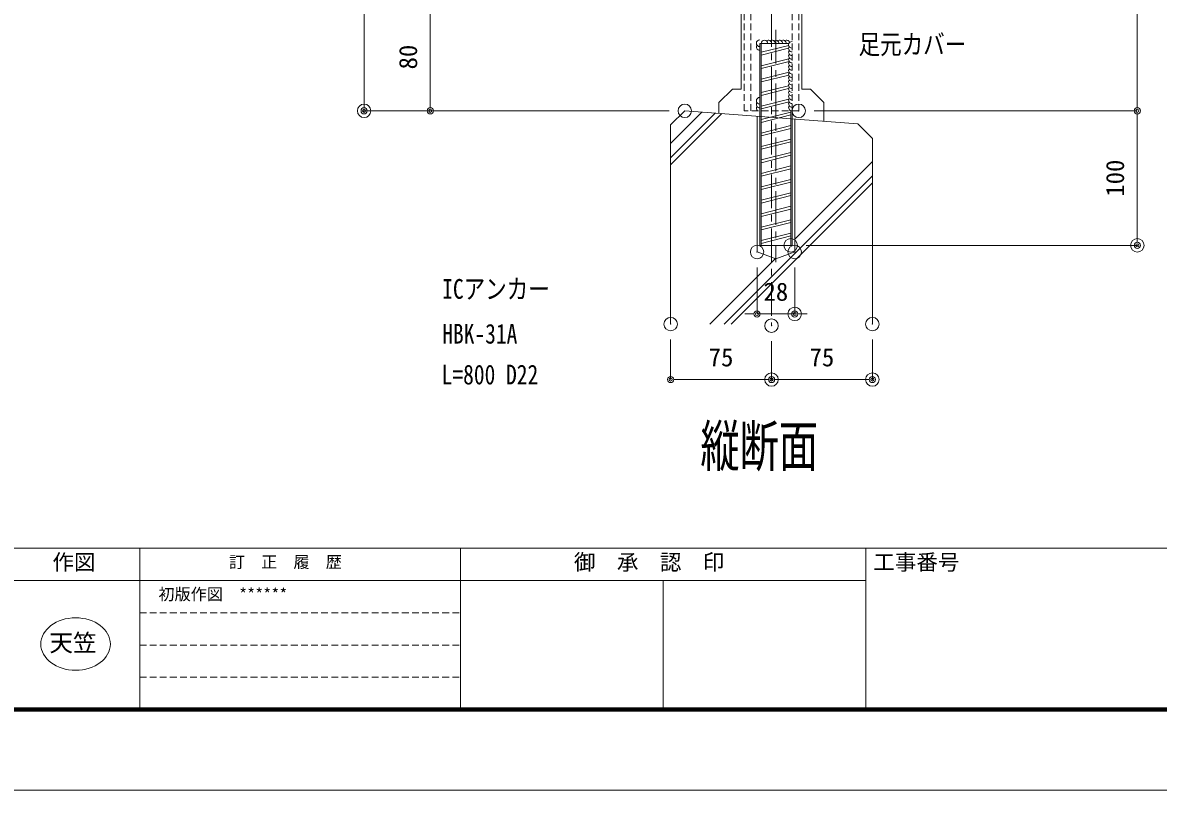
# Model space of a CAD drawing. Units: millimetres, scale not verified. Extents: x -3580 to 3580, y -1188 to 1188.
# Drawn here: x -2311 to -1466, y -1188 to -617 of the extents above; entities that cross this region are included whole.
import ezdxf
from ezdxf.enums import TextEntityAlignment as Align

# ---------------------------------------------------------------- set-up
doc = ezdxf.new("R2010")
doc.units = ezdxf.units.MM
doc.header["$LTSCALE"] = 20
doc.header["$PDMODE"] = 32
doc.header["$PDSIZE"] = 10
doc.linetypes.add('USER1', pattern=[2, 1.25, -0.25, 0.25, -0.25])
doc.linetypes.add('USER3', pattern=[0.375, 0.25, -0.125])
for name, color, linetype, lineweight in [('0-0_0', 7, 'Continuous', 18), ('0-1_DEFPOINTS', 7, 'Continuous', 18), ('0-3_アンカー', 4, 'Continuous', 18), ('0-4_WAKU', 7, 'Continuous', 18), ('0-7_2躯体線', 4, 'Continuous', 18), ('0-8_3中心線', 2, 'USER1', 18), ('0-A_1手摺寸法', 7, 'Continuous', 18)]:
    doc.layers.add(name, color=color, linetype=linetype, lineweight=lineweight)
doc.layers.add('0-2_MOJI', color=7, linetype='Continuous')
doc.styles.add('ＭＳ ゴシック', font='')
doc.styles.get('ＭＳ ゴシック').set_extended_font_data('MS Gothic')

# ---------------------------------------------------------------- blocks, each defined once
blk = doc.blocks.new('_ORIGIN2')
at = {"layer": '0-0_0'}
blk.add_line((-0.5, 0), (-1, 0), dxfattribs=at)
for radius in [0.5, 0.25]:
    blk.add_circle((0, 0), radius, dxfattribs=at)
blk = doc.blocks.new('D13')
at = {"layer": '0-1_DEFPOINTS'}
for p in [(31.83, -178.95), (267.04, -178.95), (221.04, -258.95)]:
    blk.add_point(p, dxfattribs=at)
at = {"layer": '0-A_1手摺寸法'}
for p, q in [((255.54, -178.95), (31.83, -178.95)), ((31.83, -254.35), (31.83, -183.55)), ((209.54, -258.95), (31.83, -258.95))]:
    blk.add_line(p, q, dxfattribs=at)
at = {"layer": '0-A_1手摺寸法', "xscale": 4.6, "yscale": 4.6}
for p, rotation in [((31.83, -178.95), 90), ((31.83, -258.95), 270)]:
    blk.add_blockref('_ORIGIN2', p, dxfattribs=dict(at, rotation=rotation))
at = {"layer": '0-A_1手摺寸法', "style": 'ＭＳ ゴシック'}
blk.add_text('80', height=13.49, rotation=90, dxfattribs=at).set_placement((26.08, -228.15), align=Align.BOTTOM_LEFT)
blk = doc.blocks.new('D38')
at = {"layer": '0-1_DEFPOINTS'}
for p in [(255.54, 841.05), (-17.4, -258.95), (221.04, -258.95)]:
    blk.add_point(p, dxfattribs=at)
at = {"layer": '0-A_1手摺寸法'}
for p, q in [((244.04, 841.05), (-17.4, 841.05)), ((-17.4, 836.45), (-17.4, -254.35)), ((209.54, -258.95), (-17.4, -258.95))]:
    blk.add_line(p, q, dxfattribs=at)
at = {"layer": '0-A_1手摺寸法', "xscale": 4.6, "yscale": 4.6}
for p, rotation in [((-17.4, 841.05), 90), ((-17.4, -258.95), 270)]:
    blk.add_blockref('_ORIGIN2', p, dxfattribs=dict(at, rotation=rotation))
at = {"layer": '0-A_1手摺寸法', "style": 'ＭＳ ゴシック'}
blk.add_text('1100', height=13.49, rotation=90, dxfattribs=at).set_placement((-23.15, 272.65), align=Align.BOTTOM_LEFT)
blk = doc.blocks.new('D56')
at = {"layer": '0-1_DEFPOINTS'}
for p in [(210.54, -417.49), (285.54, -418.68), (285.54, -458.7)]:
    blk.add_point(p, dxfattribs=at)
at = {"layer": '0-A_1手摺寸法'}
for p, q in [((210.54, -428.99), (210.54, -458.7)), ((285.54, -430.18), (285.54, -458.7)), ((215.14, -458.7), (280.94, -458.7))]:
    blk.add_line(p, q, dxfattribs=at)
at = {"layer": '0-A_1手摺寸法', "xscale": 4.6, "yscale": 4.6, "rotation": 180}
blk.add_blockref('_ORIGIN2', (210.54, -458.7), dxfattribs=at)
at = {"layer": '0-A_1手摺寸法', "xscale": 4.6, "yscale": 4.6}
blk.add_blockref('_ORIGIN2', (285.54, -458.7), dxfattribs=at)
at = {"layer": '0-A_1手摺寸法', "style": 'ＭＳ ゴシック'}
blk.add_text('75', height=13.49, dxfattribs=at).set_placement((238.84, -452.95), align=Align.BOTTOM_LEFT)
blk = doc.blocks.new('D57')
at = {"layer": '0-1_DEFPOINTS'}
for p in [(285.54, -418.68), (360.54, -417.49), (360.54, -458.7)]:
    blk.add_point(p, dxfattribs=at)
at = {"layer": '0-A_1手摺寸法'}
for p, q in [((285.54, -430.18), (285.54, -458.7)), ((360.54, -428.99), (360.54, -458.7)), ((290.14, -458.7), (355.94, -458.7))]:
    blk.add_line(p, q, dxfattribs=at)
at = {"layer": '0-A_1手摺寸法', "xscale": 4.6, "yscale": 4.6, "rotation": 180}
blk.add_blockref('_ORIGIN2', (285.54, -458.7), dxfattribs=at)
at = {"layer": '0-A_1手摺寸法', "xscale": 4.6, "yscale": 4.6}
blk.add_blockref('_ORIGIN2', (360.54, -458.7), dxfattribs=at)
at = {"layer": '0-A_1手摺寸法', "style": 'ＭＳ ゴシック'}
blk.add_text('75', height=13.49, dxfattribs=at).set_placement((313.84, -452.95), align=Align.BOTTOM_LEFT)
blk = doc.blocks.new('D65')
at = {"layer": '0-1_DEFPOINTS'}
for p in [(305.79, 541.05), (557.51, 541.05), (305.79, -258.95)]:
    blk.add_point(p, dxfattribs=at)
at = {"layer": '0-A_1手摺寸法'}
for p, q in [((317.29, 541.05), (557.51, 541.05)), ((557.51, -254.35), (557.51, 536.45)), ((317.29, -258.95), (557.51, -258.95))]:
    blk.add_line(p, q, dxfattribs=at)
at = {"layer": '0-A_1手摺寸法', "xscale": 4.6, "yscale": 4.6}
for p, rotation in [((557.51, 541.05), 90), ((557.51, -258.95), 270)]:
    blk.add_blockref('_ORIGIN2', p, dxfattribs=dict(at, rotation=rotation))
at = {"layer": '0-A_1手摺寸法', "style": 'ＭＳ ゴシック'}
blk.add_text('800', height=13.49, rotation=90, dxfattribs=at).set_placement((551.76, 127.25), align=Align.BOTTOM_LEFT)
blk = doc.blocks.new('D66')
at = {"layer": '0-1_DEFPOINTS'}
for p in [(274.79, -363.85), (302.79, -363.85), (302.79, -409.93)]:
    blk.add_point(p, dxfattribs=at)
at = {"layer": '0-A_1手摺寸法'}
for p, q in [((274.79, -375.35), (274.79, -409.93)), ((302.79, -375.35), (302.79, -409.93)), ((270.19, -409.93), (265.59, -409.93)), ((274.79, -409.93), (302.79, -409.93)), ((307.39, -409.93), (311.99, -409.93))]:
    blk.add_line(p, q, dxfattribs=at)
at = {"layer": '0-A_1手摺寸法', "xscale": 4.6, "yscale": 4.6}
blk.add_blockref('_ORIGIN2', (274.79, -409.93), dxfattribs=at)
at = {"layer": '0-A_1手摺寸法', "xscale": 4.6, "yscale": 4.6, "rotation": 180}
blk.add_blockref('_ORIGIN2', (302.79, -409.93), dxfattribs=at)
at = {"layer": '0-A_1手摺寸法', "style": 'ＭＳ ゴシック'}
blk.add_text('28', height=13.49, dxfattribs=at).set_placement((279.59, -404.18), align=Align.BOTTOM_LEFT)
blk = doc.blocks.new('D67')
at = {"layer": '0-1_DEFPOINTS'}
for p in [(305.79, -258.95), (299.79, -358.95), (557.51, -358.95)]:
    blk.add_point(p, dxfattribs=at)
at = {"layer": '0-A_1手摺寸法'}
for p, q in [((317.29, -258.95), (557.51, -258.95)), ((557.51, -263.55), (557.51, -354.35)), ((311.29, -358.95), (557.51, -358.95))]:
    blk.add_line(p, q, dxfattribs=at)
at = {"layer": '0-A_1手摺寸法', "xscale": 4.6, "yscale": 4.6}
for p, rotation in [((557.51, -258.95), 90), ((557.51, -358.95), 270)]:
    blk.add_blockref('_ORIGIN2', p, dxfattribs=dict(at, rotation=rotation))
at = {"layer": '0-A_1手摺寸法', "style": 'ＭＳ ゴシック'}
blk.add_text('100', height=13.49, rotation=90, dxfattribs=at).set_placement((551.76, -322.75), align=Align.BOTTOM_LEFT)

msp = doc.modelspace()

# ---------------------------------------------------------------- linework, layer by layer
at = {"layer": '0-0_0'}
for p, q in [((-1776.51, 162.38), (-1776.51, -666.69)), ((-1731.51, 162.38), (-1731.51, -666.69)), ((-1793.13, -676.69), (-1783.13, -666.69)), ((-1783.13, -666.69), (-1776.51, -666.69)), ((-1731.51, -666.69), (-1725.13, -666.69)), ((-1715.13, -676.69), (-1725.13, -666.69)), ((-1793.13, -676.69), (-1793.13, -684.79)), ((-1715.13, -676.69), (-1715.13, -690.61))]:
    msp.add_line(p, q, dxfattribs=at)
msp.add_ellipse((-2271.48, -1079.3), major_axis=(25.85, 0), ratio=0.755094, dxfattribs=at)
at = {"layer": '0-1_DEFPOINTS', "color": 5}
msp.add_line((-3579.8, -1188), (-215.8, -1188), dxfattribs=at)
at = {"layer": '0-3_アンカー', "linetype": 'USER3'}
for p, q in [((-1774.26, 117.11), (-1774.26, -682.89)), ((-1769.26, 117.11), (-1769.26, -682.89)), ((-1738.76, 117.11), (-1738.76, -682.89)), ((-1733.76, 117.11), (-1733.76, -682.89)), ((-1733.76, -682.89), (-1774.26, -682.89))]:
    msp.add_line(p, q, dxfattribs=at)
at = {"layer": '0-3_アンカー'}
for p, q in [((-1762.76, -632.89), (-1741.12, -632.89)), ((-1762.76, -632.89), (-1762.76, -782.89)), ((-1761.76, -632.89), (-1761.76, -782.89)), ((-1741.25, -634.24), (-1761.76, -639.37)), ((-1741.28, -636.31), (-1761.76, -641.43)), ((-1741.23, -644.24), (-1761.76, -649.37)), ((-1740.95, -646.23), (-1761.76, -651.43)), ((-1740.98, -654.17), (-1761.76, -659.37)), ((-1741.22, -656.29), (-1761.76, -661.43)), ((-1741.27, -664.24), (-1761.76, -669.37)), ((-1741.26, -666.3), (-1761.76, -671.43)), ((-1741.2, -674.23), (-1761.76, -679.37)), ((-1740.91, -676.22), (-1761.76, -681.43)), ((-1739.76, -683.87), (-1761.76, -689.37)), ((-1739.76, -682.89), (-1739.76, -782.89)), ((-1738.76, -682.89), (-1738.76, -782.89)), ((-1739.76, -685.93), (-1761.76, -691.43)), ((-1739.76, -693.87), (-1761.76, -699.37)), ((-1739.76, -695.93), (-1761.76, -701.43)), ((-1739.76, -703.87), (-1761.76, -709.37)), ((-1739.76, -705.93), (-1761.76, -711.43)), ((-1739.76, -713.87), (-1761.76, -719.37)), ((-1739.76, -715.93), (-1761.76, -721.43)), ((-1739.76, -723.87), (-1761.76, -729.37)), ((-1739.76, -725.93), (-1761.76, -731.43)), ((-1739.76, -733.87), (-1761.76, -739.37)), ((-1739.76, -735.93), (-1761.76, -741.43)), ((-1739.76, -743.87), (-1761.76, -749.37)), ((-1739.76, -745.93), (-1761.76, -751.43)), ((-1739.76, -753.87), (-1761.76, -759.37)), ((-1739.76, -755.93), (-1761.76, -761.43)), ((-1739.76, -763.87), (-1761.76, -769.37)), ((-1739.76, -765.93), (-1761.76, -771.43)), ((-1739.76, -773.87), (-1761.76, -779.37)), ((-1739.76, -775.93), (-1761.76, -781.43)), ((-1762.76, -782.89), (-1738.76, -782.89))]:
    msp.add_line(p, q, dxfattribs=at)
for centre, start, end in [((-1762.76, -632.62), 90, 270), ((-1759.22, -632.89), 0, 180), ((-1756.49, -632.89), 0, 122.76881), ((-1753.75, -632.89), 0, 122.76881), ((-1751.01, -632.89), 0, 122.76881), ((-1748.27, -632.89), 0, 122.76881), ((-1745.53, -632.89), 0, 122.76881), ((-1742.79, -632.89), 22.73398, 122.76881), ((-1738.76, -633.79), 90, 270), ((-1762.76, -635.36), 147.23119, 270), ((-1738.76, -636.53), 147.23119, 270), ((-1738.76, -639.27), 147.23119, 270), ((-1738.76, -642.01), 147.23119, 270), ((-1738.76, -644.75), 147.23119, 270), ((-1738.76, -647.49), 147.23119, 270), ((-1738.76, -650.23), 147.23119, 270), ((-1738.76, -652.97), 147.23119, 270), ((-1738.76, -655.71), 147.23119, 270), ((-1738.76, -658.45), 147.23119, 270), ((-1738.76, -661.19), 147.23119, 270), ((-1738.76, -663.92), 147.23119, 270), ((-1738.76, -666.66), 147.23119, 270), ((-1762.76, -675.42), 90, 270), ((-1738.76, -669.4), 147.23119, 270), ((-1738.76, -672.14), 147.23119, 270), ((-1738.76, -674.88), 147.23119, 270), ((-1762.76, -678.16), 147.23119, 270), ((-1762.76, -680.9), 147.23119, 231.85813), ((-1738.76, -677.62), 147.23119, 270), ((-1738.76, -680.36), 147.23119, 270)]:
    msp.add_arc(centre, 2.53, start, end, dxfattribs=at)
at = {"layer": '0-4_WAKU'}
for p, q in [((-3499.8, -1008), (-299.8, -1008)), ((-2223.8, -1008), (-2223.8, -1128)), ((-1985.14, -1008), (-1985.14, -1128)), ((-1683.8, -1008), (-1683.8, -1128)), ((-2523.8, -1032), (-2223.8, -1032)), ((-2223.8, -1032), (-1985.14, -1032)), ((-1985.14, -1032), (-1683.8, -1032)), ((-1834.47, -1032), (-1834.47, -1128)), ((-3501, -1129.2), (-298.6, -1129.2)), ((-3500.4, -1128.6), (-299.2, -1128.6)), ((-3499.8, -1128), (-299.8, -1128)), ((-3499.2, -1127.4), (-300.4, -1127.4)), ((-3498.6, -1126.8), (-301, -1126.8))]:
    msp.add_line(p, q, dxfattribs=at)
at = {"layer": '0-4_WAKU', "linetype": 'USER3'}
for p, q in [((-2223.8, -1056), (-1985.14, -1056)), ((-2223.8, -1080), (-1985.14, -1080)), ((-2223.8, -1104), (-1985.14, -1104))]:
    msp.add_line(p, q, dxfattribs=at)
at = {"layer": '0-7_2躯体線'}
for p, q in [((-1818.5, -682.89), (-1829.01, -693.4)), ((-1829.01, -707.11), (-1805.74, -683.85)), ((-1689.92, -692.49), (-1818.5, -682.89)), ((-1829.01, -717.72), (-1795.86, -684.58)), ((-1829.01, -723.02), (-1790.94, -684.95)), ((-1764.76, -686.9), (-1764.76, -787.8)), ((-1736.76, -688.99), (-1736.76, -787.8)), ((-1829.01, -841.43), (-1829.01, -693.4)), ((-1679.01, -703.4), (-1689.92, -692.49)), ((-1679.01, -841.43), (-1679.01, -703.4)), ((-1736.76, -778.35), (-1679.01, -720.6)), ((-1789.23, -841.43), (-1679.01, -731.21)), ((-1783.93, -841.43), (-1679.01, -736.5)), ((-1799.84, -841.43), (-1751.15, -792.75)), ((-1750.76, -792.89), (-1764.76, -787.8)), ((-1750.76, -792.89), (-1736.76, -787.8))]:
    msp.add_line(p, q, dxfattribs=at)
at = {"layer": '0-8_3中心線'}
for p, q in [((-1754.01, 469.74), (-1754.01, -842.62)), ((-1750.76, -622.65), (-1750.76, -795.29))]:
    msp.add_line(p, q, dxfattribs=at)

# ---------------------------------------------------------------- block references
at = {"layer": '0-A_1手摺寸法'}
for name in ['D38', 'D65', 'D13', 'D67', 'D66', 'D56', 'D57']:
    msp.add_blockref(name, (-2039.54, -423.94), dxfattribs=at)

# ---------------------------------------------------------------- texts
at = {"layer": '0-0_0', "style": 'ＭＳ ゴシック'}
for s, height, width, p in [('足元カバー', 14.66, 0.8, (-1689.24, -645.14)), ('ICアンカー ', 14.66, 0.8, (-1998.84, -826.99)), ('HBK-31A', 14.66, 0.8, (-1998.84, -860.32)), ('L=800 D22', 14.66, 0.8, (-1999.26, -890.66)), ('縦断面', 30.55, 0.7, (-1806.89, -956.51))]:
    msp.add_text(s, height=height, dxfattribs=dict(at, width=width)).set_placement(p, align=Align.BOTTOM_LEFT)
for s, height, p in [('初版作図\u3000******', 8.798, (-2209.9, -1049.28)), ('天笠', 12.9, (-2290.97, -1088.66))]:
    msp.add_text(s, height=height, dxfattribs=at).set_placement(p, align=Align.BOTTOM_LEFT)
at = {"layer": '0-2_MOJI', "style": 'ＭＳ ゴシック'}
for s, height, p in [('作図', 11.73, (-2288.67, -1027.79)), ('訂\u3000正\u3000履\u3000歴', 8.798, (-2157.48, -1025.28)), ('御  承  認  印', 11.73, (-1900.91, -1027.79)), ('工事番号', 11.73, (-1678.3, -1027.79))]:
    msp.add_text(s, height=height, dxfattribs=at).set_placement(p, align=Align.BOTTOM_LEFT)

doc.saveas('drawing.dxf')
